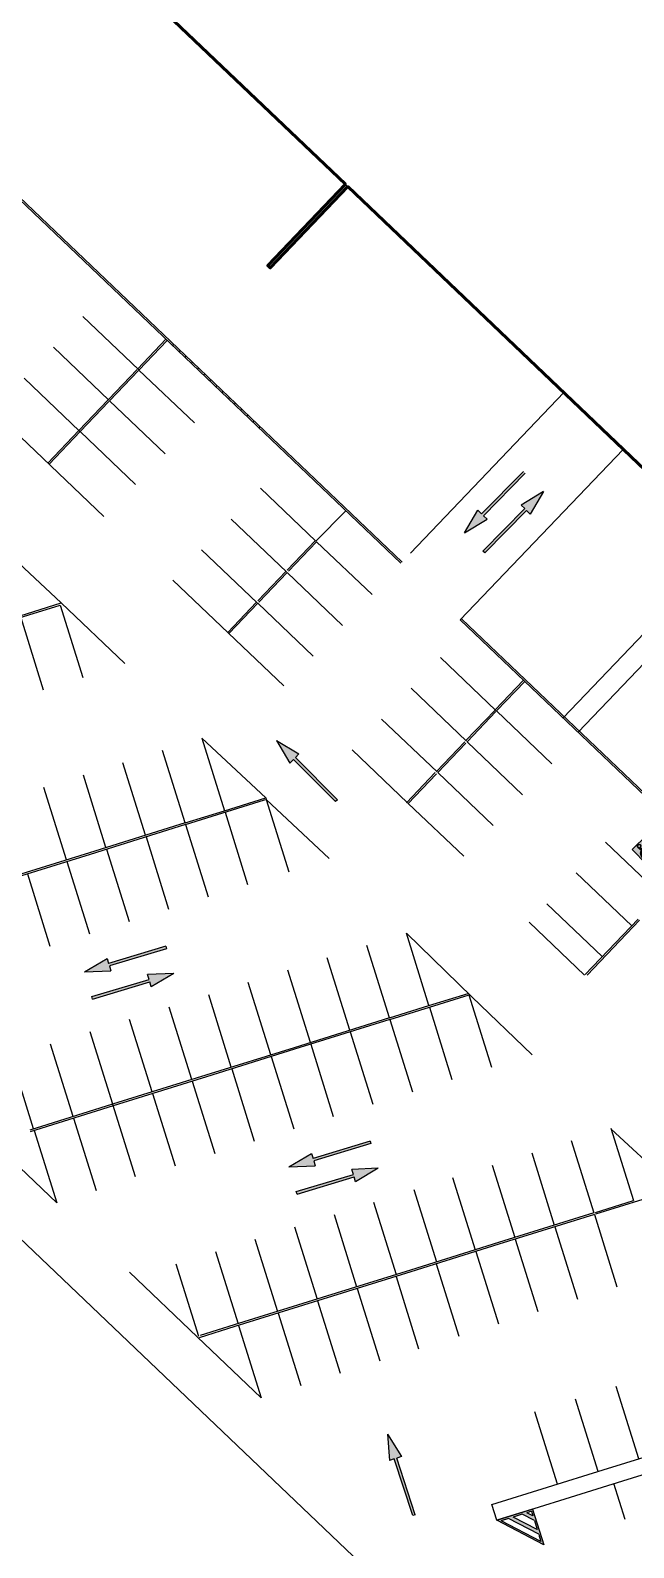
# Model space of a CAD drawing. Header units: millimetres. Extents: x 34038 to 35840, y 10511 to 10922.
# Drawn here: x 34220.1 to 34255.5, y 10577.7 to 10666.8 of the extents above; entities that cross this region are included whole.
import ezdxf

# ---------------------------------------------------------------- set-up
doc = ezdxf.new("R2010")
doc.units = ezdxf.units.MM
for name, color, linetype in [('_0', 7, 'Continuous'), ('GUIA', 7, 'Continuous'), ('MANTER', 150, 'Continuous'), ('PINTURA BRANCA', 7, 'Continuous'), ('VAGAS', 7, 'Continuous')]:
    doc.layers.add(name, color=color, linetype=linetype)
doc.layers.add('PROJEÇÃO DAS EDIFICAÇÕES', color=4, linetype='Continuous', lineweight=60)

# ---------------------------------------------------------------- blocks, each defined once
blk = doc.blocks.new('A$C51C17A21')
at = {"layer": 'PINTURA BRANCA'}
h = blk.add_hatch(color=152, dxfattribs=at)
h.paths.add_polyline_path([(9.180785392288044, 9.163803444595828), (0, 9.163803444595828), (0, 0), (9.180785392288044, 0)])
edge = h.paths.add_edge_path(flags=16)
edge.add_line((5.422054313698709, 5.759658274507842), (5.421210884993229, 5.279695285018647))
edge.add_line((5.421210884993229, 5.279695285018647), (3.371216165724718, 5.269816209399892))
edge.add_line((3.371216165724718, 5.269816209399892), (3.434992290459149, 4.612271246112527))
edge.add_line((3.434992290459149, 4.612271246112527), (6.32046581006648, 4.612235962520231))
edge.add_line((6.32046581006648, 4.612235962520231), (7.291269149901154, 2.146054230700997))
edge.add_line((7.291269149901154, 2.146054230700997), (8.265835677223322, 2.561483206763683))
edge.add_line((8.265835677223322, 2.561483206763683), (8.460630145193818, 2.108830044385854))
edge.add_line((8.460630145193818, 2.108830044385854), (7.028143119715196, 1.500893807131092))
edge.add_line((7.028143119715196, 1.500893807131092), (5.990097561407993, 4.122711449713847))
edge.add_line((5.990097561407993, 4.122711449713847), (3.009950167172747, 4.122993718423118))
edge.add_line((3.009950167172747, 4.122993718423118), (2.53974979408008, 8.155413962825719))
edge.add_arc((3.205961485207808, 8.053055018452483), 0.6740292062577634, 90.86110328032771, 171.2651935622226, ccw=False)
edge.add_line((3.195831822675927, 8.727008103485446), (3.431625227975701, 8.7240795656013))
edge.add_arc((3.423146651183856, 8.04142065083306), 0.682711564408401, 6.993114099470688, 89.28842694358462, ccw=False)
edge.add_line((4.100779381530401, 8.124540822512813), (4.101967756527984, 8.066675736668572))
edge.add_arc((3.374478854861763, 8.051735300494556), 0.7276423013270964, -109.66773350404361, 1.1765177688022277, ccw=False)
edge.add_line((3.129579916691682, 7.366543481538997), (3.311797415962019, 5.77027863477781))
edge.add_line((3.311797415962019, 5.77027863477781), (5.422054313698709, 5.759658274507842))
edge = h.paths.add_edge_path(flags=16)
edge.add_line((6.140327967041799, 2.954754088966752), (6.398734448690789, 2.329909958291523))
edge.add_arc((3.545799992762909, 3.567409587629868), 3.109765319510951, 302.00990588515776, 336.5505467284719, ccw=False)
edge.add_arc((3.613911364152955, 3.383162574035737), 2.917701294968827, 162.5317855962321, 302.793607434027, ccw=False)
edge.add_arc((3.412492398476161, 3.34164600982001), 2.739861174484087, 108.78632825692031, 160.438804791383, ccw=False)
edge.add_line((2.530148055141808, 5.935544179608314), (2.580854924532105, 5.481713625966677))
edge.add_arc((3.412492398461723, 3.341646009805345), 2.295976979367712, 111.2362938310106, 160.2370488798236)
edge.add_arc((3.613911364156479, 3.383162574032781), 2.473817099848291, 162.720137507934, 302.8637260381623)
edge.add_arc((3.545799992762568, 3.567409587629754), 2.665881124386374, 301.9444794714997, 346.7139074411326)
h = blk.add_hatch(color=256, dxfattribs=at)
edge = h.paths.add_edge_path()
edge.add_arc((3.374478854861763, 8.051735300494556), 0.7276423013270057, 250.3322664959564, 361.1765177688022)
edge.add_line((4.101967756527984, 8.066675736668572), (4.100779381530401, 8.124540822512813))
edge.add_arc((3.423146651183856, 8.04142065083306), 0.6827115644084146, 6.993114099470686, 89.28842694358454)
edge.add_line((3.431625227975701, 8.7240795656013), (3.195831822675927, 8.727008103485446))
edge.add_arc((3.205961485207808, 8.053055018452483), 0.674029206257754, 90.86110328032767, 171.2651935622226)
edge.add_line((2.53974979408008, 8.155413962825719), (3.009950167172747, 4.122993718423118))
edge.add_line((3.009950167172747, 4.122993718423118), (5.990097561407993, 4.122711449713847))
edge.add_line((5.990097561407993, 4.122711449713847), (7.028143119715196, 1.500893807131092))
edge.add_line((7.028143119715196, 1.500893807131092), (8.460630145193818, 2.108830044385854))
edge.add_line((8.460630145193818, 2.108830044385854), (8.265835677223322, 2.561483206763683))
edge.add_line((8.265835677223322, 2.561483206763683), (7.291269149901154, 2.146054230700997))
edge.add_line((7.291269149901154, 2.146054230700997), (6.32046581006648, 4.612235962520231))
edge.add_line((6.32046581006648, 4.612235962520231), (3.434992290459149, 4.612271246112527))
edge.add_line((3.434992290459149, 4.612271246112527), (3.371216165724718, 5.269816209399892))
edge.add_line((3.371216165724718, 5.269816209399892), (5.421279214686706, 5.279695614304501))
edge.add_line((5.421279214686706, 5.279695614304501), (5.422054313698709, 5.759658274507842))
edge.add_line((5.422054313698709, 5.759658274507842), (3.311797415962019, 5.77027863477781))
edge.add_line((3.311797415962019, 5.77027863477781), (3.129579916691682, 7.366543481538997))
edge = h.paths.add_edge_path()
edge.add_arc((3.412492398461723, 3.341646009805345), 2.295976979367714, 111.23629383101061, 160.2370488798236, ccw=False)
edge.add_line((2.580854924532105, 5.481713625966677), (2.530148055141808, 5.935544179608314))
edge.add_arc((3.412492398476161, 3.34164600982001), 2.739861174484073, 108.7863282569202, 160.438804791383)
edge.add_arc((3.613911364152841, 3.383162574035737), 2.917701294968806, 162.5317855962315, 302.7936074340288)
edge.add_arc((3.545799992762795, 3.567409587629868), 3.109765319511033, 302.0099058851595, 336.5505467284727)
edge.add_line((6.398734448690789, 2.329909958291523), (6.140327967041799, 2.954754088966752))
edge.add_arc((3.545799992762568, 3.567409587629868), 2.66588112438639, 301.9444794714964, 346.71390744113023, ccw=False)
edge.add_arc((3.613911364156479, 3.383162574032781), 2.473817099848283, 162.720137507934, 302.8637260381601, ccw=False)
blk.add_lwpolyline([(9.180785392288044, 0), (0, 0), (0, 9.163803444595828), (9.180785392288044, 9.163803444595828)], close=True, dxfattribs=at)
blk.add_lwpolyline([(8.460630145193818, 2.108830044385854), (7.028143119715196, 1.500893807131092), (5.990097561407993, 4.122711449713847), (3.009950167172747, 4.122993718423118), (2.53974979408008, 8.155413962825719, -0.5271040350187159), (3.195831822675927, 8.727008103485446), (3.431625227975701, 8.7240795656013, -0.3753540589992009), (4.100779381530401, 8.124540822512813), (4.101967756527984, 8.066675736668572, -0.5252580657301573), (3.129579916691682, 7.366543481538997), (3.311797415962019, 5.77027863477781), (5.422071464680243, 5.770278634777924), (5.421279214686706, 5.279695614304501), (3.371216165724718, 5.269816209399892), (3.434992290459149, 4.612271246112527), (6.32046581006648, 4.612235962520231), (7.291269149901154, 2.146054230700997), (8.265835677223322, 2.561483206763683)], format="xyb", close=True, dxfattribs=at)
at = {"layer": 'PINTURA BRANCA', "color": 250}
for points in [[(3.129579916691682, 7.366543481538997, 0.5252580657301571), (4.101967756527984, 8.066675736668572), (4.100779381530401, 8.124540822512813, 0.3753540589992009), (3.431625227975701, 8.7240795656013), (3.195831822675927, 8.727008103485446, 0.3659682706623709), (2.53974979408008, 8.155413962825719), (3.009950167172747, 4.122993718423118), (5.990097561407993, 4.122711449713847), (7.028143119715196, 1.500893807131092), (8.460630145193818, 2.108830044385854), (8.265835677223322, 2.561483206763683), (7.291269149901154, 2.146054230700997), (6.32046581006648, 4.612235962520231), (3.434992290459149, 4.612271246112527), (3.371216165724718, 5.269816209399892), (5.421279214686706, 5.279695614304501), (5.422071464680243, 5.770278634777924), (3.311797415962019, 5.77027863477781)], [(1.251749361771317, 4.11798344879719, -0.2171247333798054), (2.580854924532105, 5.481713625966677), (2.530148055141808, 5.935544179608314, 0.2292715696475673), (0.8307638776268504, 4.258988421397362, 0.7019114297085347), (5.194180469797061, 0.9304639785272002, 0.1518635365455348), (6.398734448690789, 2.329909958291523), (6.140327967041799, 2.954754088966752, -0.1978667100968566), (4.956310346832424, 1.305246306515642, -0.7011416496897603)]]:
    blk.add_lwpolyline(points, format="xyb", close=True, dxfattribs=at)
at = {"layer": 'PINTURA BRANCA'}
for points in [[(6.398734448690789, 2.329909958291523, -0.1518635365455338), (5.194180469797061, 0.9304639785272002, -0.7019114297085285), (0.8307638776268504, 4.258988421397362, -0.229271569647566), (2.530148055141808, 5.935544179608314)], [(6.140327967041799, 2.954754088966752, -0.1978667100968593), (4.956310346832424, 1.305246306515642, -0.701141649689756), (1.251749361771317, 4.11798344879719, -0.2171247333798052), (2.580854924532105, 5.481713625966677, 0.04686792952544745)]]:
    blk.add_lwpolyline(points, format="xyb", dxfattribs=at)
for points in [[(2.580854924532105, 5.481713625966677), (2.530148055141808, 5.935544179608428)], [(6.140327967041799, 2.954754088966752), (6.398734448690789, 2.329909958291637)]]:
    blk.add_lwpolyline(points, dxfattribs=at)
blk = doc.blocks.new('23')
at = {"layer": 'PINTURA BRANCA'}
h = blk.add_hatch(color=256, dxfattribs=at)
h.paths.add_polyline_path([(730.6076939854345, 869.1150008335792), (732.0219075478075, 867.7007872712065), (732.4662726291971, 867.7007872712063), (730.6076939854346, 869.5593659149688)], flags=16)
h.paths.add_polyline_path([(730.6076939854346, 868.8321581211051), (731.7390648353331, 867.7007872712065), (731.1733794103835, 867.7007872712064), (730.6076939854344, 868.266472696156)], flags=16)
h.paths.add_polyline_path([(730.6076939854345, 867.9836299836813), (730.890536697909, 867.7007872712064), (730.6076939854345, 867.7007872712064)], flags=16)
h.paths.add_polyline_path([(730.5076939854343, 869.8007872712063), (732.7076939854344, 867.6007872712063), (730.5076939854343, 867.6007872712063)])
edge = h.paths.add_edge_path(flags=0)
edge.add_line((730.6076939854346, 869.2257857028338), (730.6076939854346, 869.5593659149688))
for p, q in [((730.5076939854343, 867.6007872712063), (730.5076939854343, 869.8007872712063)), ((730.5076939854343, 869.8007872712063), (732.7076939854344, 867.6007872712063)), ((730.6076939854344, 869.1150008335793), (730.6076939854346, 869.5593659149688)), ((730.6076939854346, 869.2257857028338), (730.6076939854346, 869.5593659149688)), ((730.6076939854345, 869.5593659149688), (732.4662726291971, 867.7007872712063)), ((730.6076939854345, 869.1150008335792), (732.0219075478074, 867.7007872712065)), ((730.6076939854344, 868.266472696156), (730.6076939854344, 868.8321581211051)), ((730.6076939854346, 868.8321581211051), (731.739064835333, 867.7007872712065)), ((730.6076939854345, 868.2664726961561), (731.1733794103835, 867.7007872712064)), ((730.6076939854345, 867.7007872712064), (730.6076939854344, 867.9836299836813)), ((730.6076939854345, 867.9836299836813), (730.8905366979089, 867.7007872712065)), ((730.5076939854343, 867.6007872712063), (732.7076939854344, 867.6007872712063)), ((730.6076939854345, 867.7007872712064), (730.890536697909, 867.7007872712064)), ((731.1733794103836, 867.7007872712064), (731.7390648353331, 867.7007872712065)), ((732.0219075478075, 867.7007872712065), (732.4662726291971, 867.7007872712064))]:
    blk.add_line(p, q, dxfattribs=at)

msp = doc.modelspace()

# ---------------------------------------------------------------- hatches: boundary and pattern name
for points in [[(34245.5846164491, 10637.33260231873), (34246.37125276214, 10638.6637027323), (34246.58479466055, 10638.45298999509), (34249.043109928, 10640.94431214323), (34249.14988087721, 10640.83895577462), (34246.69156560976, 10638.34763362648), (34246.90510750817, 10638.13692088927)], [(34250.22703601353, 10639.7760715872), (34249.44039970049, 10638.44497117363), (34249.22685780208, 10638.65568391084), (34246.76854253463, 10636.1643617627), (34246.66177158542, 10636.26971813131), (34249.12008685288, 10638.76104027945), (34248.90654495447, 10638.97175301666)], [(34234.54309036075, 10625.1509535591), (34235.86773129855, 10624.3534879574), (34235.65528408234, 10624.14167157389), (34238.12647522323, 10621.66312071802), (34238.02025161512, 10621.55721252626), (34235.54906047422, 10624.03576338214), (34235.336613258, 10623.82394699863)], [(34223.28134061054, 10611.55446723638), (34224.6101436547, 10612.34497812803), (34224.69641379694, 10612.05764998364), (34228.04857548149, 10613.06413497638), (34228.09171055261, 10612.92047090418), (34224.73954886806, 10611.91398591145), (34224.82581901029, 10611.62665776706)], [(34228.52687726935, 10611.47112073524), (34227.19807422519, 10610.68060984358), (34227.11180408296, 10610.96793798797), (34223.75964239841, 10609.96145299524), (34223.71650732728, 10610.10511706743), (34227.06866901185, 10611.11160206017), (34226.98239886961, 10611.39893020456)], [(34235.27679280112, 10600.10741615537), (34236.60559584528, 10600.89792704703), (34236.69186598751, 10600.61059890264), (34240.04402767206, 10601.61708389537), (34240.08716274318, 10601.47341982317), (34236.73500105862, 10600.46693483044), (34236.82127120086, 10600.17960668605)], [(34240.52232945993, 10600.02406965423), (34239.19352641577, 10599.23355876257), (34239.10725627353, 10599.52088690696), (34235.75509458897, 10598.51440191423), (34235.71195951786, 10598.65806598643), (34239.06412120241, 10599.66455097916), (34238.97785106018, 10599.95187912355)], [(34241.06721181967, 10584.40686114837), (34241.8879181202, 10583.09649243375), (34241.60263900683, 10583.00367095198), (34242.68555629408, 10579.67541462938), (34242.54291673739, 10579.6290038885), (34241.45999945015, 10582.9572602111), (34241.17472033678, 10582.86443872934)]]:
    msp.add_hatch(color=256).paths.add_polyline_path(points)

# ---------------------------------------------------------------- linework, layer by layer
for p, q in [((34256.61768497586, 10640.60214667045), (34220.86493998031, 10674.72072819563)), ((34228.46208749293, 10648.32635361704), (34228.53112549711, 10648.39869830571)), ((34228.82381093629, 10647.98116359615), (34228.89284894047, 10648.05350828483)), ((34229.18553437966, 10647.63597357526), (34229.25457238383, 10647.70831826393)), ((34229.54725782302, 10647.29078355437), (34229.6162958272, 10647.36312824304)), ((34229.90898126638, 10646.94559353348), (34229.97801927056, 10647.01793822215)), ((34230.27070470974, 10646.60040351259), (34230.33974271392, 10646.67274820126)), ((34230.63242815311, 10646.2552134917), (34230.70146615728, 10646.32755818037)), ((34230.99415159647, 10645.91002347081), (34231.06318960065, 10645.98236815948)), ((34231.35587503983, 10645.56483344992), (34231.42491304401, 10645.63717813859)), ((34231.71759848319, 10645.21964342903), (34231.78663648737, 10645.2919881177)), ((34232.07932192655, 10644.87445340814), (34232.14835993073, 10644.94679809681)), ((34232.44104536992, 10644.52926338725), (34232.51008337409, 10644.60160807592)), ((34232.80276881328, 10644.18407336636), (34232.87180681746, 10644.25641805503)), ((34233.16449225664, 10643.83888334547), (34233.23353026082, 10643.91122803414)), ((34233.5262157, 10643.49369332458), (34233.59525370418, 10643.56603801325)), ((34249.043109928, 10640.94431214323), (34246.58479466055, 10638.45298999509)), ((34249.14988087721, 10640.83895577462), (34246.69156560976, 10638.34763362648)), ((34250.22703601353, 10639.7760715872), (34248.90654495447, 10638.97175301666)), ((34250.22703601353, 10639.7760715872), (34249.44039970049, 10638.44497117363)), ((34245.5846164491, 10637.33260231873), (34246.37125276214, 10638.6637027323)), ((34246.37125276214, 10638.6637027323), (34246.58479466055, 10638.45298999509)), ((34246.66177158542, 10636.26971813131), (34249.12008685288, 10638.76104027945)), ((34246.69156560976, 10638.34763362648), (34246.90510750817, 10638.13692088927)), ((34246.76854253463, 10636.1643617627), (34249.22685780208, 10638.65568391084)), ((34249.12008685288, 10638.76104027945), (34248.90654495447, 10638.97175301666)), ((34249.44039970049, 10638.44497117363), (34249.22685780208, 10638.65568391084)), ((34251.363023473, 10626.47236231457), (34262.63670188421, 10638.28601139902)), ((34245.5846164491, 10637.33260231873), (34246.90510750817, 10638.13692088927)), ((34252.24562867481, 10625.63009866359), (34263.51931279172, 10637.44375372704)), ((34246.76854253463, 10636.1643617627), (34246.66177158542, 10636.26971813131)), ((34234.54309036075, 10625.1509535591), (34235.336613258, 10623.82394699863)), ((34234.54309036075, 10625.1509535591), (34235.86773129855, 10624.3534879574)), ((34235.54906047422, 10624.03576338214), (34235.336613258, 10623.82394699863)), ((34238.02025161512, 10621.55721252626), (34235.54906047422, 10624.03576338214)), ((34235.86773129855, 10624.3534879574), (34235.65528408234, 10624.14167157389)), ((34238.12647522323, 10621.66312071802), (34235.65528408234, 10624.14167157389)), ((34238.12647522323, 10621.66312071802), (34238.02025161512, 10621.55721252626)), ((34223.28134061054, 10611.55446723638), (34224.6101436547, 10612.34497812803)), ((34224.6101436547, 10612.34497812803), (34224.69641379694, 10612.05764998364)), ((34228.04857548149, 10613.06413497638), (34224.69641379694, 10612.05764998364)), ((34228.09171055261, 10612.92047090418), (34224.73954886806, 10611.91398591145)), ((34228.04857548149, 10613.06413497638), (34228.09171055261, 10612.92047090418)), ((34223.28134061054, 10611.55446723638), (34224.82581901029, 10611.62665776706)), ((34224.73954886806, 10611.91398591145), (34224.82581901029, 10611.62665776706)), ((34228.52687726935, 10611.47112073524), (34226.98239886961, 10611.39893020456)), ((34228.52687726935, 10611.47112073524), (34227.19807422519, 10610.68060984358)), ((34223.71650732728, 10610.10511706743), (34227.06866901185, 10611.11160206017)), ((34223.75964239841, 10609.96145299524), (34227.11180408296, 10610.96793798797)), ((34227.06866901185, 10611.11160206017), (34226.98239886961, 10611.39893020456)), ((34227.19807422519, 10610.68060984358), (34227.11180408296, 10610.96793798797)), ((34223.75964239841, 10609.96145299524), (34223.71650732728, 10610.10511706743)), ((34235.27679280112, 10600.10741615537), (34236.60559584528, 10600.89792704703)), ((34236.60559584528, 10600.89792704703), (34236.69186598751, 10600.61059890264)), ((34240.04402767206, 10601.61708389537), (34236.69186598751, 10600.61059890264)), ((34240.08716274318, 10601.47341982317), (34236.73500105862, 10600.46693483044)), ((34240.04402767206, 10601.61708389537), (34240.08716274318, 10601.47341982317)), ((34235.27679280112, 10600.10741615537), (34236.82127120086, 10600.17960668605)), ((34236.73500105862, 10600.46693483044), (34236.82127120086, 10600.17960668605)), ((34240.52232945993, 10600.02406965423), (34238.97785106018, 10599.95187912355)), ((34239.06412120241, 10599.66455097916), (34238.97785106018, 10599.95187912355)), ((34240.52232945993, 10600.02406965423), (34239.19352641577, 10599.23355876257)), ((34235.71195951786, 10598.65806598643), (34239.06412120241, 10599.66455097916)), ((34235.75509458897, 10598.51440191423), (34239.10725627353, 10599.52088690696)), ((34239.19352641577, 10599.23355876257), (34239.10725627353, 10599.52088690696)), ((34235.75509458897, 10598.51440191423), (34235.71195951786, 10598.65806598643)), ((34254.00129944336, 10581.40329268598), (34266.7518664652, 10585.36892831662)), ((34241.06721181967, 10584.40686114837), (34241.17472033678, 10582.86443872934)), ((34241.06721181967, 10584.40686114837), (34241.8879181202, 10583.09649243375)), ((34241.45999945015, 10582.9572602111), (34241.17472033678, 10582.86443872934)), ((34242.54291673739, 10579.6290038885), (34241.45999945015, 10582.9572602111)), ((34241.8879181202, 10583.09649243375), (34241.60263900683, 10583.00367095198)), ((34242.68555629408, 10579.67541462938), (34241.60263900683, 10583.00367095198)), ((34242.68555629408, 10579.67541462938), (34242.54291673739, 10579.6290038885))]:
    msp.add_line(p, q)
at = {"color": 7}
for p, q in [((34228.13653108753, 10648.63702969968), (34226.47961898726, 10646.90075717154)), ((34226.44511426782, 10646.86459979395), (34224.75366888281, 10645.09213995473)), ((34242.41886979157, 10636.15475567923), (34251.40761801507, 10645.57403422769)), ((34224.41752106406, 10638.29419661818), (34217.90649908355, 10644.50761699421)), ((34224.71916416337, 10645.05598257714), (34223.02771877836, 10643.28352273792)), ((34223.02771877826, 10643.28352273802), (34221.19819738488, 10641.36637352146)), ((34254.89834344106, 10642.24286063407), (34245.33659406554, 10632.22313613637)), ((34238.62651094511, 10638.62651909378), (34236.8643810129, 10636.85242802043)), ((34221.9216609741, 10633.22643080807), (34218.18096100763, 10636.72098027604)), ((34236.90056084065, 10636.81790187697), (34235.24364874038, 10635.08162934883)), ((34235.1746107362, 10635.00928466016), (34233.51769863592, 10633.27301213202)), ((34234.97653892581, 10628.35603070096), (34228.4655169453, 10634.56945107699)), ((34217.2160043663, 10631.65368128746), (34221.85597932324, 10633.10118736218)), ((34219.50621094725, 10632.4728968732), (34221.9216609741, 10633.22643080807)), ((34225.6400441009, 10629.66330564573), (34221.9216609741, 10633.22643080807)), ((34233.44866063164, 10633.20066744345), (34231.75721524663, 10631.42820760423)), ((34249.11645728342, 10628.61601187849), (34247.45954518315, 10626.87973935035)), ((34247.42504046371, 10626.84358197276), (34245.73359507869, 10625.07112213354)), ((34239.4771202986, 10576.84173555102), (34187.37268906733, 10626.56376859651)), ((34233.91694976438, 10621.77932875203), (34230.17624979791, 10625.27387822)), ((34245.66455707452, 10624.99877744487), (34244.00764497424, 10623.26250491673)), ((34243.93860696996, 10623.19016022816), (34242.24716158495, 10621.41770038894)), ((34229.21129315658, 10620.20657923142), (34233.85126811352, 10621.65408530613)), ((34231.50149973753, 10621.02579481715), (34233.91694976438, 10621.77932875203)), ((34233.91694976438, 10621.77932875203), (34233.9467306619, 10621.68386620365)), ((34237.63533289118, 10618.21620358968), (34233.9467306619, 10621.68386620365)), ((34229.18151225906, 10620.30204177979), (34231.50149973753, 10621.02579481715)), ((34229.18151225906, 10620.30204177979), (34223.58116683264, 10618.55493450002)), ((34229.21129315658, 10620.20657923142), (34223.61094773016, 10618.45947195164)), ((34223.58116683264, 10618.55493450002), (34218.41327536677, 10616.94273737401)), ((34223.61094773016, 10618.45947195164), (34218.44305626428, 10616.84727482564)), ((34246.00872452335, 10610.08725615221), (34242.17156382333, 10613.82678403638)), ((34241.20660718199, 10608.75948504782), (34245.84658213893, 10610.20699112254)), ((34243.49681376294, 10609.57870063356), (34245.79491465286, 10610.29562583883)), ((34249.56160891241, 10606.69676471742), (34246.00872452335, 10610.08725615221)), ((34241.17682628446, 10608.8549475962), (34235.57648085804, 10607.10784031643)), ((34241.17682628446, 10608.8549475962), (34243.49681376294, 10609.57870063356)), ((34241.20660718199, 10608.75948504782), (34235.60626175556, 10607.01237776805)), ((34235.57648085804, 10607.10784031643), (34230.40858939217, 10605.49564319042)), ((34235.60626175556, 10607.01237776805), (34230.43837028969, 10605.40018064204)), ((34230.40858939217, 10605.49564319042), (34225.2406979263, 10603.88344606442)), ((34230.43837028969, 10605.40018064204), (34225.27047882381, 10603.78798351604)), ((34225.2406979263, 10603.88344606442), (34220.07280646042, 10602.27124893841)), ((34225.27047882381, 10603.78798351604), (34220.10258735794, 10602.17578639003)), ((34257.90771598036, 10598.88518348743), (34254.18200014738, 10602.33170137516)), ((34221.65196981537, 10597.99762430877), (34218.13856859625, 10601.35175978222)), ((34253.26774102342, 10597.43767741272), (34255.49226595351, 10598.13164955255)), ((34253.29752192093, 10597.34221486434), (34257.8420343295, 10598.75994004153)), ((34253.17227847504, 10597.4078965152), (34247.57193304861, 10595.66078923542)), ((34253.20205937255, 10597.31243396682), (34247.60171394613, 10595.56532668704)), ((34247.57193304861, 10595.66078923542), (34242.40404158274, 10594.04859210942)), ((34247.60171394613, 10595.56532668704), (34242.43382248026, 10593.95312956104)), ((34229.89146106916, 10590.13618165534), (34225.91250319217, 10593.93327188513)), ((34242.40404158274, 10594.04859210942), (34237.23615011686, 10592.43639498341)), ((34242.43382248026, 10593.95312956104), (34237.26593101439, 10592.34093243503)), ((34237.23615011686, 10592.43639498341), (34232.06825865099, 10590.82419785741)), ((34237.26593101439, 10592.34093243503), (34232.09803954851, 10590.72873530903)), ((34233.64742200595, 10586.55057322775), (34229.89146106916, 10590.13618165534)), ((34232.09803954851, 10590.72873530903), (34230.00218458786, 10590.07490359325)), ((34232.06825865099, 10590.82419785741), (34230.06786623871, 10590.20014703915))]:
    msp.add_line(p, q, dxfattribs=at)
at = {"layer": '_0'}
for p, q in [((34223.1879281693, 10650.04199350297), (34226.44343915956, 10646.93528331495)), ((34221.46197806484, 10648.23337628616), (34224.7174890551, 10645.12666609814)), ((34219.73602796029, 10646.42475906945), (34222.99153895055, 10643.31804888143)), ((34226.47961898726, 10646.90075717154), (34229.73512997751, 10643.79404698352)), ((34224.75366888281, 10645.09213995473), (34228.00917987306, 10641.98542976672)), ((34223.02771877836, 10643.28352273792), (34226.28322976861, 10640.17681254991)), ((34233.60887002264, 10639.95913820844), (34236.8643810129, 10636.85242802043)), ((34231.88291991819, 10638.15052099163), (34235.13843090845, 10635.04381080362)), ((34236.9005608406, 10636.81790187701), (34240.15607183086, 10633.711191689)), ((34230.15696981364, 10636.34190377492), (34233.41248080389, 10633.23519358691)), ((34235.17461073615, 10635.00928466021), (34238.43012172641, 10631.90257447219)), ((34221.85597932324, 10633.10118736218), (34223.18122926286, 10628.85310395933)), ((34233.4486606317, 10633.2006674434), (34236.70417162195, 10630.09395725538)), ((34219.53599184477, 10632.37743432482), (34220.86124178439, 10628.12935092197)), ((34244.16785436524, 10630.02097568192), (34247.42334495379, 10626.91422776996)), ((34242.441932826, 10628.2123883985), (34245.69742341454, 10625.10564048654)), ((34247.45954518325, 10626.87973935045), (34250.71503577179, 10623.77299143849)), ((34240.71595415633, 10626.40374124831), (34243.97144474488, 10623.29699333634)), ((34230.17624979791, 10625.27387822), (34231.50149973753, 10621.02579481715)), ((34245.733623644, 10625.07115206703), (34248.98911423255, 10621.96440415506)), ((34229.18151225906, 10620.30204177979), (34227.85626231944, 10624.55012518264)), ((34238.99003261709, 10624.59515396488), (34242.24552320564, 10621.48840605292)), ((34224.54153730212, 10618.85453570508), (34223.21628736251, 10623.10261910793)), ((34226.86152478059, 10619.57828874244), (34225.53627484098, 10623.82637214529)), ((34244.00764497434, 10623.26250491683), (34247.26313556289, 10620.15575700487)), ((34222.22154982365, 10618.13078266772), (34220.89629988404, 10622.37886607057)), ((34242.2817234351, 10621.45391763341), (34245.53721402364, 10618.34716972145)), ((34231.53128063505, 10620.93033226877), (34232.85653057467, 10616.68224886593)), ((34226.89130567811, 10619.48282619406), (34228.21655561773, 10615.23474279121)), ((34229.21129315658, 10620.20657923142), (34230.5365430962, 10615.95849582857)), ((34224.57131819964, 10618.7590731567), (34225.89656813926, 10614.51098975386)), ((34253.86391826048, 10619.17850963093), (34257.11940884902, 10616.07176171896)), ((34222.25133072117, 10618.03532011935), (34223.57658066079, 10613.7872367165)), ((34219.9313432427, 10617.31156708199), (34221.25659318232, 10613.06348367914)), ((34252.13799672123, 10617.36992234751), (34255.39348730978, 10614.26317443554)), ((34250.41201805148, 10615.56127519721), (34253.66750864002, 10612.45452728524)), ((34243.49681376295, 10609.57870063353), (34242.17156382333, 10613.82678403638)), ((34238.856838806, 10608.13119455884), (34237.53158886638, 10612.37927796169)), ((34241.17682628448, 10608.85494759618), (34239.85157634486, 10613.10303099903)), ((34236.53685132753, 10607.40744152149), (34235.21160138791, 10611.65552492434)), ((34234.21686384906, 10606.68368848412), (34232.89161390944, 10610.93177188696)), ((34231.89687637059, 10605.95993544676), (34230.57162643097, 10610.20801884961)), ((34245.8381741858, 10610.20436814215), (34247.16342412542, 10605.95628473931)), ((34229.57688889212, 10605.23618240941), (34228.2516389525, 10609.48426581226)), ((34243.51818670733, 10609.4806151048), (34244.84343664695, 10605.23253170195)), ((34224.93691393518, 10603.7886763347), (34223.61166399557, 10608.03675973755)), ((34227.25690141365, 10604.51242937205), (34225.93165147403, 10608.7605127749)), ((34238.87821175039, 10608.0331090301), (34240.20346169001, 10603.78502562725)), ((34241.20660718199, 10608.75948504782), (34242.5318571216, 10604.51140164498)), ((34222.61692645671, 10603.06492329734), (34221.29167651709, 10607.31300670019)), ((34236.55822427192, 10607.30935599274), (34237.88347421154, 10603.0612725899)), ((34220.29693897824, 10602.34117025999), (34218.97168903862, 10606.58925366284)), ((34234.23823679345, 10606.58560295538), (34235.56348673307, 10602.33751955254)), ((34231.91824931499, 10605.86184991802), (34233.2434992546, 10601.61376651518)), ((34227.27827435804, 10604.41434384331), (34228.60352429766, 10600.16626044047)), ((34229.59826183651, 10605.13809688067), (34230.92351177613, 10600.89001347783)), ((34224.92850598205, 10603.78605335433), (34226.25375592167, 10599.53796995149)), ((34222.6382994011, 10602.9668377686), (34223.96354934072, 10598.71875436576)), ((34220.32671987575, 10602.24570771161), (34221.65196981537, 10597.99762430877)), ((34251.84702853542, 10601.65597991805), (34253.17227847503, 10597.40789651521)), ((34254.16701601389, 10602.37973295541), (34255.4922659535, 10598.13164955256)), ((34249.52704105694, 10600.9322268807), (34250.85229099656, 10596.68414347785)), ((34247.20130859276, 10600.20668161351), (34248.52655853238, 10595.95859821066)), ((34244.88706610001, 10599.48472080598), (34246.21231603962, 10595.23663740313)), ((34242.61480989573, 10598.77585821738), (34243.94005983535, 10594.52777481453)), ((34237.9271036646, 10597.3134616939), (34239.25235360422, 10593.06537829105)), ((34240.24709114307, 10598.03721473126), (34241.57234108269, 10593.78913132841)), ((34253.20205937255, 10597.31243396682), (34254.52730931217, 10593.06435056397)), ((34235.60711618613, 10596.58970865655), (34236.93236612574, 10592.3416252537)), ((34250.88207189409, 10596.58868092945), (34252.2073218337, 10592.3405975266)), ((34233.28712870766, 10595.86595561919), (34234.61237864727, 10591.61787221634)), ((34248.56208441561, 10595.8649278921), (34249.88733435523, 10591.61684448925)), ((34230.96714122919, 10595.14220258183), (34232.2923911688, 10590.89411917899)), ((34246.2523244154, 10595.14436546182), (34247.57757435502, 10590.89628205897)), ((34228.64715375072, 10594.41844954448), (34229.97240369034, 10590.17036614163)), ((34241.56174569143, 10593.68107282337), (34242.88699563105, 10589.43298942052)), ((34243.92210945868, 10594.41742181738), (34245.24735939829, 10590.16933841454)), ((34239.28213450174, 10592.96991574267), (34240.60738444135, 10588.72183233982)), ((34236.96214702327, 10592.24616270532), (34238.28739696289, 10587.99807930247)), ((34234.6421595448, 10591.52240966796), (34235.96740948441, 10587.27432626512)), ((34232.32217206633, 10590.79865663059), (34233.64742200595, 10586.55057322775)), ((34254.46650166297, 10587.23158246982), (34255.79175160258, 10582.98349906697)), ((34249.69337424405, 10585.74253759384), (34251.01862418366, 10581.49445419099)), ((34252.07993795351, 10586.48706003183), (34253.40518789312, 10582.23897662898))]:
    msp.add_line(p, q, dxfattribs=at)
at = {"layer": 'GUIA'}
for p, q in [((34253.72749492946, 10582.31507317447), (34265.33800644045, 10585.96158881892)), ((34247.1913261369, 10580.27599539562), (34253.72749492946, 10582.31507317447)), ((34247.47871952667, 10579.35476927817), (34254.00129944336, 10581.40329268598))]:
    msp.add_line(p, q, dxfattribs=at)
at = {"layer": 'MANTER'}
msp.add_lwpolyline([(34220.86491953536, 10674.72070669181), (34238.58930843751, 10657.80645275642), (34234.03255622568, 10653.03144768427), (34234.17724560303, 10652.89337167591), (34238.73399781486, 10657.66837674807), (34256.61766453092, 10640.60212516663)], dxfattribs=at)
at = {"layer": 'PINTURA BRANCA'}
for p, q in [((34255.00740963504, 10579.41226089072), (34254.34790499815, 10581.5121498562)), ((34247.47871952668, 10579.35476927817), (34247.1913261369, 10580.27599539562)), ((34249.57763730962, 10580.01396889923), (34250.23683693069, 10577.91505111628))]:
    msp.add_line(p, q, dxfattribs=at)
at = {"layer": 'PROJEÇÃO DAS EDIFICAÇÕES'}
msp.add_lwpolyline([(34220.86493998031, 10674.72072819563), (34238.58932888246, 10657.80647426024), (34234.03257667063, 10653.03146918809), (34234.17726604798, 10652.89339317973), (34238.73401825981, 10657.66839825189), (34256.61768497586, 10640.60214667045)], dxfattribs=at)
at = {"layer": 'VAGAS', "color": 7}
for p, q in [((34241.84585489733, 10635.5543228441), (34217.61038419208, 10658.68205424376)), ((34241.91489290151, 10635.62666753277), (34217.67942219626, 10658.75439893243)), ((34226.37275461241, 10646.93365208078), (34224.6813092274, 10645.16119224156)), ((34224.64680450796, 10645.12503486397), (34222.95535912294, 10643.35257502475)), ((34222.95535912284, 10643.35257502485), (34221.12583772947, 10641.43542580829)), ((34259.82352499916, 10618.39836452319), (34245.33659406554, 10632.22313613637)), ((34263.74954523657, 10614.79001944154), (34245.40563206972, 10632.29548082504)), ((34249.04409762801, 10628.68506416532), (34247.38718552774, 10626.94879163718)), ((34247.3526808083, 10626.91263425958), (34245.66123542329, 10625.14017442037)), ((34245.59219741911, 10625.0678297317), (34243.93528531883, 10623.33155720356)), ((34243.86624731455, 10623.25921251499), (34242.17480192953, 10621.48675267577)), ((34233.85126811352, 10621.65408530613), (34233.9467306619, 10621.68386620365)), ((34233.9467306619, 10621.68386620365), (34235.27198060152, 10617.4357828008)), ((34252.63192361061, 10611.36937123781), (34249.37641262035, 10614.47608142582)), ((34255.77321339217, 10614.66105394338), (34252.66650320406, 10611.40554295302)), ((34255.84557304749, 10614.59200165645), (34252.7732874099, 10611.37256403495))]:
    msp.add_line(p, q, dxfattribs=at)
at = {"layer": 'VAGAS'}
for p, q in [((34228.06417143212, 10648.70608198651), (34226.40725933185, 10646.96980945837)), ((34236.82820118524, 10636.8869541638), (34235.17128908497, 10635.15068163566)), ((34235.10225108079, 10635.07833694699), (34233.44533898051, 10633.34206441885)), ((34233.37630097623, 10633.26971973028), (34231.68485559121, 10631.49725989106))]:
    msp.add_line(p, q, dxfattribs=at)

# ---------------------------------------------------------------- block references
at = {"layer": 'PINTURA BRANCA', "xscale": 0.130707771582163, "yscale": 0.130707771582163, "zscale": 0.130707771582163, "rotation": 44.720497154564}
msp.add_blockref('A$C51C17A21', (34256.26495560221, 10617.89349662949), dxfattribs=at)
at = {"layer": 'PINTURA BRANCA', "rotation": 197.4357532528754}
msp.add_blockref('23', (34686.55649152936, 11626.63811252021), dxfattribs=at)

doc.saveas('drawing.dxf')
